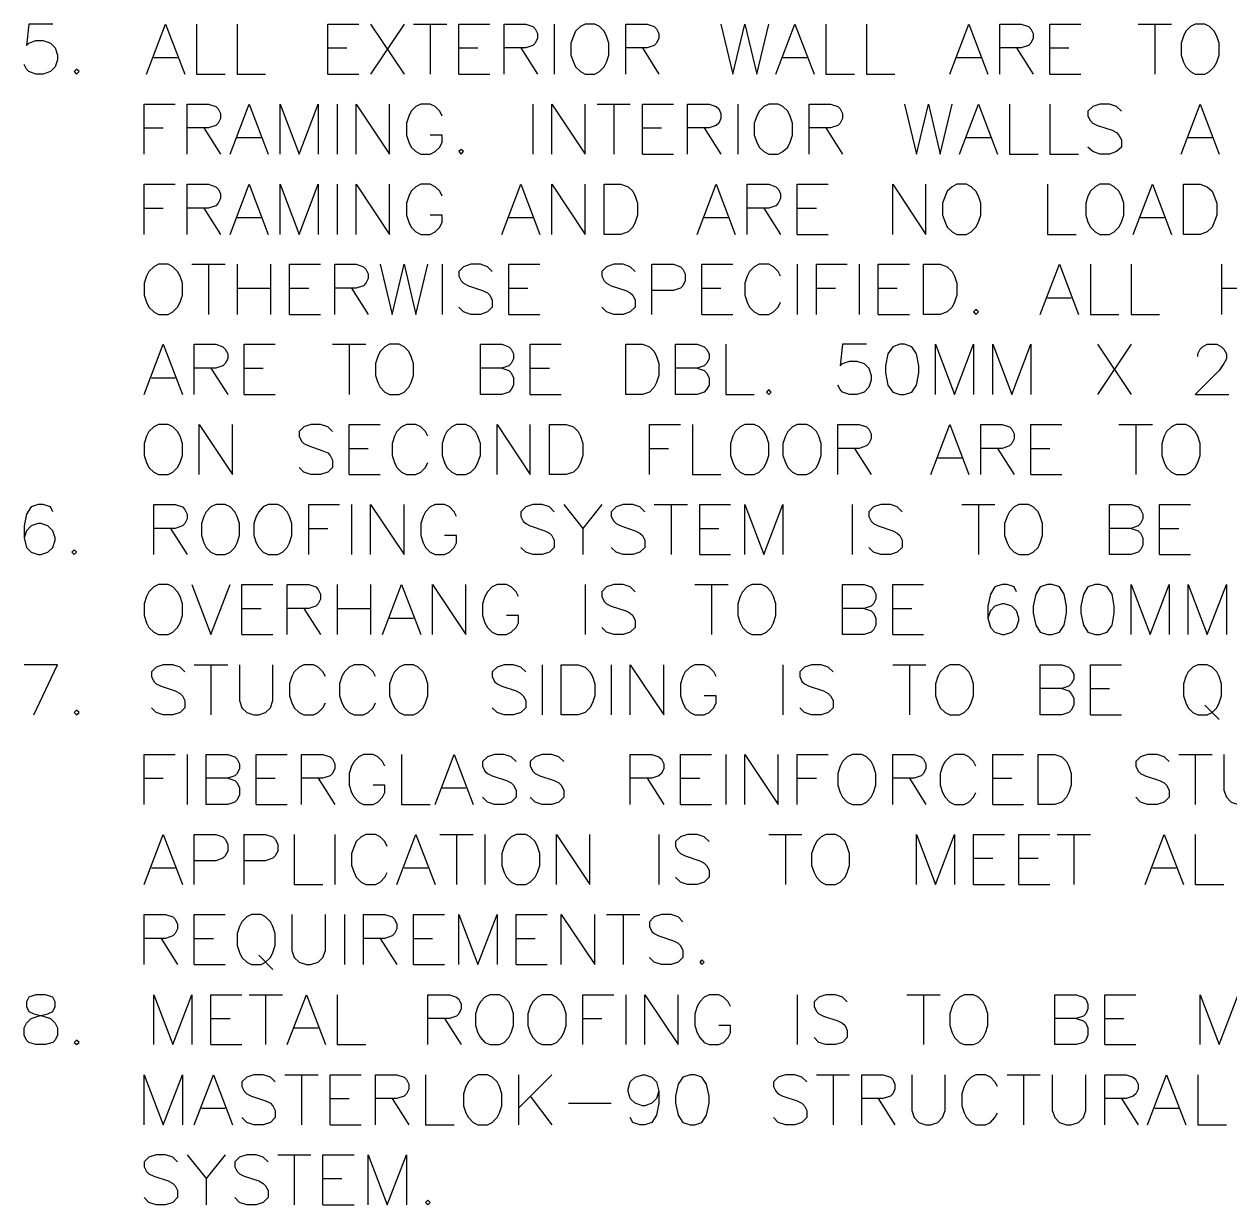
# Paper-space layout 'ISO A1' of a CAD drawing. Extents: x 0 to 817, y 0 to 553.
# Drawn here: x 524.4 to 644.8, y 258 to 375.9 of the extents above; entities that cross this region are included whole.
import ezdxf
from ezdxf.xclip import XClip

# ---------------------------------------------------------------- set-up
doc = ezdxf.new("R2010")
doc.units = 0
doc.header["$XCLIPFRAME"] = 0
doc.layers.add('Text', color=7, linetype='Continuous')

# ---------------------------------------------------------------- blocks, each defined once
blk = doc.blocks.new('Viewport6')
at = {"layer": 'Text', "color": 18, "linetype": 'Continuous', "lineweight": 25, "true_color": 0x000000}
for p, q in [((559, 375.93), (562.35, 370.93)), ((562.35, 375.93), (559, 370.93)), ((563.3, 375.93), (566.62, 375.93)), ((564.97, 375.93), (564.97, 370.93)), ((577.35, 375.93), (577.35, 370.93)), ((635.67, 375.93), (639.01, 375.93)), ((637.34, 375.93), (637.34, 370.93)), ((554.73, 373.56), (556.63, 373.56)), ((567.83, 373.56), (569.73, 373.56)), ((574.01, 373.56), (575.68, 370.93)), ((586.16, 373.56), (587.81, 370.93)), ((623.54, 373.56), (625.19, 370.93)), ((626.86, 373.56), (628.77, 373.56)), ((537.35, 372.61), (539.72, 372.61)), ((600.19, 372.61), (602.59, 372.61)), ((617.57, 372.61), (619.96, 372.61)), ((554.73, 370.93), (557.82, 370.93)), ((567.83, 370.93), (570.92, 370.93)), ((626.86, 370.93), (629.95, 370.93)), ((555.68, 367.95), (555.68, 362.93)), ((575.2, 367.95), (575.2, 362.93)), ((581.63, 367.95), (584.95, 367.95)), ((583.3, 367.95), (583.3, 362.93)), ((595.69, 367.95), (595.69, 362.93)), ((536.4, 365.56), (538.3, 365.56)), ((542.34, 365.56), (544.02, 362.93)), ((586.16, 365.56), (588.06, 365.56)), ((592.34, 365.56), (594.01, 362.93)), ((604.49, 365.56), (606.16, 362.93)), ((545.69, 364.61), (548.06, 364.61)), ((618.52, 364.61), (620.92, 364.61)), ((640.69, 364.61), (643.06, 364.61)), ((586.16, 362.93), (589.25, 362.93)), ((555.68, 359.95), (555.68, 354.93)), ((536.4, 357.56), (538.3, 357.56)), ((542.34, 357.56), (544.02, 354.93)), ((545.69, 356.6), (548.06, 356.6)), ((572.82, 356.6), (575.2, 356.6)), ((592.34, 356.6), (594.73, 356.6)), ((598.29, 357.56), (599.96, 354.93)), ((601.63, 357.56), (603.54, 357.56)), ((635.92, 356.6), (638.29, 356.6)), ((601.63, 354.93), (604.72, 354.93)), ((541.16, 351.95), (544.48, 351.95)), ((542.83, 351.95), (542.83, 346.93)), ((545.69, 351.95), (545.69, 346.93)), ((549.01, 351.95), (549.01, 346.93)), ((566.16, 351.95), (566.16, 346.93)), ((601.63, 351.95), (601.63, 346.93)), ((607.81, 351.95), (607.81, 346.93)), ((644.01, 351.95), (644.01, 346.93)), ((545.69, 349.56), (549.01, 349.56)), ((550.92, 349.56), (552.82, 349.56)), ((557.1, 349.56), (558.77, 346.93)), ((572.82, 349.56), (574.73, 349.56)), ((592.11, 349.56), (594.01, 349.56)), ((603.54, 349.56), (605.44, 349.56)), ((609.72, 349.56), (611.62, 349.56)), ((644.01, 349.56), (647.35, 349.56)), ((626.63, 348.6), (629, 348.6)), ((550.92, 346.93), (554.01, 346.93)), ((572.82, 346.93), (575.92, 346.93)), ((592.11, 346.93), (595.2, 346.93)), ((609.72, 346.93), (612.83, 346.93)), ((555.19, 343.95), (558.54, 343.95)), ((556.86, 343.95), (556.86, 338.93)), ((631.63, 343.95), (634.97, 338.93)), ((634.97, 343.95), (631.63, 338.93)), ((543.06, 341.55), (544.74, 338.93)), ((546.39, 341.55), (548.29, 341.55)), ((574.96, 341.55), (576.87, 341.55)), ((537.12, 340.6), (539.49, 340.6)), ((546.39, 338.93), (549.48, 338.93)), ((574.96, 338.93), (578.05, 338.93)), ((633.76, 335.94), (637.11, 335.94)), ((635.44, 335.94), (635.44, 330.95)), ((556.86, 333.55), (558.77, 333.55)), ((586.86, 333.55), (588.76, 333.55)), ((607.35, 333.55), (609.02, 330.95)), ((615.67, 332.6), (618.06, 332.6)), ((621.64, 333.55), (623.29, 330.95)), ((624.96, 333.55), (626.86, 333.55)), ((556.86, 330.95), (559.96, 330.95)), ((624.96, 330.95), (628.05, 330.95)), ((557.1, 327.94), (557.1, 322.95)), ((582.1, 327.94), (580.21, 325.55)), ((587.35, 327.94), (590.67, 327.94)), ((589.02, 327.94), (589.02, 322.95)), ((607.12, 327.94), (607.12, 322.95)), ((618.06, 327.94), (621.38, 327.94)), ((619.73, 327.94), (619.73, 322.95)), ((539.02, 325.55), (540.67, 322.95)), ((552.82, 325.55), (554.73, 325.55)), ((591.88, 325.55), (593.78, 325.55)), ((637.83, 325.55), (639.73, 325.55)), ((591.88, 322.95), (594.97, 322.95)), ((637.83, 322.95), (640.92, 322.95)), ((555.68, 319.94), (555.68, 314.95)), ((559, 319.94), (559, 314.95)), ((580.44, 319.94), (580.44, 314.95)), ((591.39, 319.94), (594.73, 319.94)), ((593.06, 319.94), (593.06, 314.95)), ((546.15, 317.55), (548.06, 317.55)), ((552.33, 317.55), (554.01, 314.95)), ((555.68, 317.55), (559, 317.55)), ((611.16, 317.55), (613.06, 317.55)), ((560.91, 316.6), (563.3, 316.6)), ((546.15, 314.95), (549.24, 314.95)), ((611.16, 314.95), (614.25, 314.95)), ((541.39, 311.94), (544.74, 311.94)), ((543.06, 311.94), (543.06, 306.95)), ((576.15, 311.94), (576.15, 306.95)), ((583.05, 311.94), (583.05, 306.95)), ((600.19, 311.94), (600.19, 306.95)), ((611.16, 311.94), (614.48, 311.94)), ((612.83, 311.94), (612.83, 306.95)), ((630.91, 309.55), (632.81, 309.55)), ((642.34, 307.9), (643.78, 306.46)), ((630.91, 306.95), (634.02, 306.95)), ((540.67, 302.99), (540.67, 297.99)), ((594.48, 302.99), (594.48, 297.99)), ((639.73, 302.99), (643.06, 302.99)), ((641.38, 302.99), (641.38, 297.99)), ((536.4, 300.62), (538.3, 300.62)), ((547.57, 300.62), (549.48, 300.62)), ((553.77, 300.62), (555.45, 297.99)), ((586.63, 300.62), (588.3, 297.99)), ((589.97, 300.62), (591.88, 300.62)), ((601.63, 300.62), (603.54, 300.62)), ((612.83, 300.62), (614.48, 297.99)), ((621.15, 300.62), (623.05, 300.62)), ((566.16, 299.66), (568.53, 299.66)), ((547.57, 297.99), (550.68, 297.99)), ((589.97, 297.99), (593.06, 297.99)), ((621.15, 297.99), (624.24, 297.99)), ((555.45, 294.99), (555.45, 289.99)), ((565.92, 294.99), (569.25, 294.99)), ((567.58, 294.99), (567.58, 289.99)), ((570.43, 294.99), (570.43, 289.99)), ((587.81, 294.99), (587.81, 289.99)), ((598.78, 294.99), (602.1, 294.99)), ((600.45, 294.99), (600.45, 289.99)), ((627.58, 294.99), (630.91, 294.99)), ((629.26, 294.99), (629.26, 289.99)), ((537.12, 291.66), (539.49, 291.66)), ((562.35, 291.66), (564.72, 291.66)), ((619.24, 292.62), (621.15, 292.62)), ((623.77, 292.62), (625.68, 292.62)), ((637.11, 291.66), (639.48, 291.66)), ((619.24, 289.99), (622.33, 289.99)), ((623.77, 289.99), (626.86, 289.99)), ((556.4, 286.99), (556.4, 281.99)), ((582.58, 286.99), (585.91, 286.99)), ((584.25, 286.99), (584.25, 281.99)), ((538.07, 284.61), (539.72, 281.99)), ((541.39, 284.61), (543.3, 284.61)), ((559.96, 284.61), (561.63, 281.99)), ((563.3, 284.61), (565.2, 284.61)), ((573.54, 284.61), (575.45, 284.61)), ((541.39, 281.99), (544.48, 281.99)), ((547.83, 282.94), (549.24, 281.5)), ((563.3, 281.99), (566.39, 281.99)), ((573.54, 281.99), (576.63, 281.99)), ((546.87, 278.98), (550.2, 278.98)), ((548.52, 278.98), (548.52, 273.99)), ((584.49, 278.98), (584.49, 273.99)), ((601.63, 278.98), (601.63, 273.99)), ((612.58, 278.98), (615.92, 278.98)), ((614.25, 278.98), (614.25, 273.99)), ((543.06, 276.61), (544.97, 276.61)), ((566.39, 276.61), (568.06, 273.99)), ((580.21, 276.61), (582.1, 276.61)), ((632.35, 276.61), (634.25, 276.61)), ((551.38, 275.66), (553.77, 275.66)), ((543.06, 273.99), (546.15, 273.99)), ((632.35, 273.99), (635.44, 273.99)), ((550.43, 270.98), (553.77, 270.98)), ((552.1, 270.98), (552.1, 265.99)), ((573.78, 270.98), (573.78, 265.99)), ((577.1, 270.98), (573.78, 267.66)), ((603.54, 270.98), (606.86, 270.98)), ((605.21, 270.98), (605.21, 265.99)), ((622.59, 270.98), (625.91, 270.98)), ((624.24, 270.98), (624.24, 265.99)), ((554.96, 268.61), (556.86, 268.61)), ((561.16, 268.61), (562.81, 265.99)), ((574.96, 268.84), (577.1, 265.99)), ((609.72, 268.61), (611.39, 265.99)), ((634.02, 268.61), (635.67, 265.99)), ((542.11, 267.66), (544.48, 267.66)), ((578.77, 268.13), (583.05, 268.13)), ((637.34, 267.66), (639.73, 267.66)), ((554.96, 265.99), (558.05, 265.99)), ((544.48, 262.98), (542.58, 260.61)), ((549.73, 262.98), (553.05, 262.98)), ((551.38, 262.98), (551.38, 257.99)), ((554.24, 260.61), (556.14, 260.61)), ((554.24, 257.99), (557.35, 257.99))]:
    blk.add_line(p, q, dxfattribs=at)
for points in [[(527.25, 375.93), (524.86, 375.93), (524.63, 373.79), (524.86, 374.02), (525.58, 374.28), (526.3, 374.28), (527.02, 374.02), (527.48, 373.56), (527.72, 372.84), (527.72, 372.37), (527.48, 371.65), (527.02, 371.19), (526.3, 370.93), (525.58, 370.93), (524.86, 371.19), (524.63, 371.42), (524.39, 371.89)], [(536.63, 370.93), (538.53, 375.93), (540.44, 370.93)], [(541.62, 375.93), (541.62, 370.93), (544.48, 370.93)], [(545.69, 375.93), (545.69, 370.93), (548.52, 370.93)], [(554.73, 370.93), (554.73, 375.93), (557.82, 375.93)], [(567.83, 370.93), (567.83, 375.93), (570.92, 375.93)], [(572.34, 370.93), (572.34, 375.93), (574.5, 375.93), (575.2, 375.7), (575.45, 375.46), (575.68, 374.98), (575.68, 374.51), (575.45, 374.02), (575.2, 373.79), (574.5, 373.56), (572.34, 373.56)], [(580.44, 375.93), (579.96, 375.7), (579.49, 375.23), (579.26, 374.74), (579.01, 374.02), (579.01, 372.84), (579.26, 372.14), (579.49, 371.65), (579.96, 371.19), (580.44, 370.93), (581.4, 370.93), (581.86, 371.19), (582.35, 371.65), (582.58, 372.14), (582.82, 372.84), (582.82, 374.02), (582.58, 374.74), (582.35, 375.23), (581.86, 375.7), (581.4, 375.93), (580.44, 375.93)], [(584.49, 370.93), (584.49, 375.93), (586.63, 375.93), (587.35, 375.7), (587.58, 375.46), (587.81, 374.98), (587.81, 374.51), (587.58, 374.02), (587.35, 373.79), (586.63, 373.56), (584.49, 373.56)], [(594.01, 375.93), (595.2, 370.93), (596.38, 375.93), (597.59, 370.93), (598.78, 375.93)], [(599.5, 370.93), (601.4, 375.93), (603.31, 370.93)], [(604.49, 375.93), (604.49, 370.93), (607.35, 370.93)], [(608.53, 375.93), (608.53, 370.93), (611.39, 370.93)], [(616.87, 370.93), (618.78, 375.93), (620.68, 370.93)], [(621.87, 370.93), (621.87, 375.93), (624.01, 375.93), (624.73, 375.7), (624.96, 375.46), (625.19, 374.98), (625.19, 374.51), (624.96, 374.02), (624.73, 373.79), (624.01, 373.56), (621.87, 373.56)], [(626.86, 370.93), (626.86, 375.93), (629.95, 375.93)], [(641.38, 375.93), (640.92, 375.7), (640.43, 375.23), (640.2, 374.74), (639.97, 374.02), (639.97, 372.84), (640.2, 372.14), (640.43, 371.65), (640.92, 371.19), (641.38, 370.93), (642.34, 370.93), (642.82, 371.19), (643.29, 371.65), (643.54, 372.14), (643.78, 372.84), (643.78, 374.02), (643.54, 374.74), (643.29, 375.23), (642.82, 375.7), (642.34, 375.93), (641.38, 375.93)], [(529.62, 371.42), (529.39, 371.19), (529.62, 370.93), (529.88, 371.19), (529.62, 371.42)], [(536.4, 362.93), (536.4, 367.95), (539.49, 367.95)], [(540.67, 362.93), (540.67, 367.95), (542.83, 367.95), (543.53, 367.7), (543.78, 367.46), (544.02, 367), (544.02, 366.51), (543.78, 366.04), (543.53, 365.79), (542.83, 365.56), (540.67, 365.56)], [(544.97, 362.93), (546.87, 367.95), (548.78, 362.93)], [(549.96, 362.93), (549.96, 367.95), (551.87, 362.93), (553.77, 367.95), (553.77, 362.93)], [(557.58, 362.93), (557.58, 367.95), (560.91, 362.93), (560.91, 367.95)], [(566.16, 366.74), (565.92, 367.23), (565.44, 367.7), (564.97, 367.95), (564.02, 367.95), (563.53, 367.7), (563.07, 367.23), (562.81, 366.74), (562.58, 366.04), (562.58, 364.84), (562.81, 364.14), (563.07, 363.65), (563.53, 363.19), (564.02, 362.93), (564.97, 362.93), (565.44, 363.19), (565.92, 363.65), (566.16, 364.14), (566.16, 364.84), (564.97, 364.84)], [(577.1, 362.93), (577.1, 367.95), (580.44, 362.93), (580.44, 367.95)], [(586.16, 362.93), (586.16, 367.95), (589.25, 367.95)], [(590.67, 362.93), (590.67, 367.95), (592.83, 367.95), (593.53, 367.7), (593.78, 367.46), (594.01, 367), (594.01, 366.51), (593.78, 366.04), (593.53, 365.79), (592.83, 365.56), (590.67, 365.56)], [(598.78, 367.95), (598.29, 367.7), (597.82, 367.23), (597.59, 366.74), (597.34, 366.04), (597.34, 364.84), (597.59, 364.14), (597.82, 363.65), (598.29, 363.19), (598.78, 362.93), (599.73, 362.93), (600.19, 363.19), (600.68, 363.65), (600.91, 364.14), (601.15, 364.84), (601.15, 366.04), (600.91, 366.74), (600.68, 367.23), (600.19, 367.7), (599.73, 367.95), (598.78, 367.95)], [(602.82, 362.93), (602.82, 367.95), (604.96, 367.95), (605.68, 367.7), (605.91, 367.46), (606.16, 367), (606.16, 366.51), (605.91, 366.04), (605.68, 365.79), (604.96, 365.56), (602.82, 365.56)], [(612.34, 367.95), (613.53, 362.93), (614.74, 367.95), (615.92, 362.93), (617.11, 367.95)], [(617.83, 362.93), (619.73, 367.95), (621.64, 362.93)], [(622.82, 367.95), (622.82, 362.93), (625.68, 362.93)], [(626.86, 367.95), (626.86, 362.93), (629.72, 362.93)], [(634.02, 367.23), (633.53, 367.7), (632.81, 367.95), (631.86, 367.95), (631.16, 367.7), (630.67, 367.23), (630.67, 366.74), (630.91, 366.28), (631.16, 366.04), (631.63, 365.79), (633.07, 365.33), (633.53, 365.09), (633.76, 364.84), (634.02, 364.37), (634.02, 363.65), (633.53, 363.19), (632.81, 362.93), (631.86, 362.93), (631.16, 363.19), (630.67, 363.65)], [(639.97, 362.93), (641.87, 367.95), (643.78, 362.93)], [(568.06, 363.42), (567.83, 363.19), (568.06, 362.93), (568.29, 363.19), (568.06, 363.42)], [(536.4, 354.93), (536.4, 359.95), (539.49, 359.95)], [(540.67, 354.93), (540.67, 359.95), (542.83, 359.95), (543.53, 359.69), (543.78, 359.46), (544.02, 359), (544.02, 358.51), (543.78, 358.04), (543.53, 357.79), (542.83, 357.56), (540.67, 357.56)], [(544.97, 354.93), (546.87, 359.95), (548.78, 354.93)], [(549.96, 354.93), (549.96, 359.95), (551.87, 354.93), (553.77, 359.95), (553.77, 354.93)], [(557.58, 354.93), (557.58, 359.95), (560.91, 354.93), (560.91, 359.95)], [(566.16, 358.74), (565.92, 359.23), (565.44, 359.69), (564.97, 359.95), (564.02, 359.95), (563.53, 359.69), (563.07, 359.23), (562.81, 358.74), (562.58, 358.04), (562.58, 356.84), (562.81, 356.14), (563.07, 355.65), (563.53, 355.19), (564.02, 354.93), (564.97, 354.93), (565.44, 355.19), (565.92, 355.65), (566.16, 356.14), (566.16, 356.84), (564.97, 356.84)], [(572.1, 354.93), (574.01, 359.95), (575.92, 354.93)], [(577.1, 354.93), (577.1, 359.95), (580.44, 354.93), (580.44, 359.95)], [(582.35, 354.93), (582.35, 359.95), (584, 359.95), (584.72, 359.69), (585.21, 359.23), (585.44, 358.74), (585.67, 358.04), (585.67, 356.84), (585.44, 356.14), (585.21, 355.65), (584.72, 355.19), (584, 354.93), (582.35, 354.93)], [(591.62, 354.93), (593.53, 359.95), (595.43, 354.93)], [(596.64, 354.93), (596.64, 359.95), (598.78, 359.95), (599.5, 359.69), (599.73, 359.46), (599.96, 359), (599.96, 358.51), (599.73, 358.04), (599.5, 357.79), (598.78, 357.56), (596.64, 357.56)], [(601.63, 354.93), (601.63, 359.95), (604.72, 359.95)], [(611.16, 354.93), (611.16, 359.95), (614.48, 354.93), (614.48, 359.95)], [(617.57, 359.95), (617.11, 359.69), (616.62, 359.23), (616.39, 358.74), (616.15, 358.04), (616.15, 356.84), (616.39, 356.14), (616.62, 355.65), (617.11, 355.19), (617.57, 354.93), (618.52, 354.93), (619.01, 355.19), (619.48, 355.65), (619.73, 356.14), (619.96, 356.84), (619.96, 358.04), (619.73, 358.74), (619.48, 359.23), (619.01, 359.69), (618.52, 359.95), (617.57, 359.95)], [(626.63, 359.95), (626.63, 354.93), (629.49, 354.93)], [(631.86, 359.95), (631.39, 359.69), (630.91, 359.23), (630.67, 358.74), (630.44, 358.04), (630.44, 356.84), (630.67, 356.14), (630.91, 355.65), (631.39, 355.19), (631.86, 354.93), (632.81, 354.93), (633.3, 355.19), (633.76, 355.65), (634.02, 356.14), (634.25, 356.84), (634.25, 358.04), (634.02, 358.74), (633.76, 359.23), (633.3, 359.69), (632.81, 359.95), (631.86, 359.95)], [(635.2, 354.93), (637.11, 359.95), (639.01, 354.93)], [(640.2, 354.93), (640.2, 359.95), (641.87, 359.95), (642.59, 359.69), (643.06, 359.23), (643.29, 358.74), (643.54, 358.04), (643.54, 356.84), (643.29, 356.14), (643.06, 355.65), (642.59, 355.19), (641.87, 354.93), (640.2, 354.93)], [(537.81, 351.95), (537.35, 351.69), (536.86, 351.23), (536.63, 350.74), (536.4, 350.04), (536.4, 348.84), (536.63, 348.14), (536.86, 347.65), (537.35, 347.18), (537.81, 346.93), (538.77, 346.93), (539.25, 347.18), (539.72, 347.65), (539.97, 348.14), (540.21, 348.84), (540.21, 350.04), (539.97, 350.74), (539.72, 351.23), (539.25, 351.69), (538.77, 351.95), (537.81, 351.95)], [(550.92, 346.93), (550.92, 351.95), (554.01, 351.95)], [(555.45, 346.93), (555.45, 351.95), (557.58, 351.95), (558.3, 351.69), (558.54, 351.46), (558.77, 350.99), (558.77, 350.51), (558.54, 350.04), (558.3, 349.79), (557.58, 349.56), (555.45, 349.56)], [(559.96, 351.95), (561.16, 346.93), (562.35, 351.95), (563.53, 346.93), (564.72, 351.95)], [(571.15, 351.23), (570.69, 351.69), (569.97, 351.95), (569.01, 351.95), (568.29, 351.69), (567.83, 351.23), (567.83, 350.74), (568.06, 350.28), (568.29, 350.04), (568.78, 349.79), (570.2, 349.32), (570.69, 349.09), (570.92, 348.84), (571.15, 348.37), (571.15, 347.65), (570.69, 347.18), (569.97, 346.93), (569.01, 346.93), (568.29, 347.18), (567.83, 347.65)], [(572.82, 346.93), (572.82, 351.95), (575.92, 351.95)], [(585.44, 351.23), (584.95, 351.69), (584.25, 351.95), (583.3, 351.95), (582.58, 351.69), (582.1, 351.23), (582.1, 350.74), (582.35, 350.28), (582.58, 350.04), (583.05, 349.79), (584.49, 349.32), (584.95, 349.09), (585.21, 348.84), (585.44, 348.37), (585.44, 347.65), (584.95, 347.18), (584.25, 346.93), (583.3, 346.93), (582.58, 347.18), (582.1, 347.65)], [(587.11, 346.93), (587.11, 351.95), (589.25, 351.95), (589.97, 351.69), (590.2, 351.46), (590.44, 350.99), (590.44, 350.28), (590.2, 349.79), (589.97, 349.56), (589.25, 349.32), (587.11, 349.32)], [(592.11, 346.93), (592.11, 351.95), (595.2, 351.95)], [(599.96, 350.74), (599.73, 351.23), (599.24, 351.69), (598.78, 351.95), (597.82, 351.95), (597.34, 351.69), (596.87, 351.23), (596.64, 350.74), (596.38, 350.04), (596.38, 348.84), (596.64, 348.14), (596.87, 347.65), (597.34, 347.18), (597.82, 346.93), (598.78, 346.93), (599.24, 347.18), (599.73, 347.65), (599.96, 348.14)], [(603.54, 346.93), (603.54, 351.95), (606.63, 351.95)], [(609.72, 346.93), (609.72, 351.95), (612.83, 351.95)], [(614.25, 346.93), (614.25, 351.95), (615.92, 351.95), (616.62, 351.69), (617.11, 351.23), (617.34, 350.74), (617.57, 350.04), (617.57, 348.84), (617.34, 348.14), (617.11, 347.65), (616.62, 347.18), (615.92, 346.93), (614.25, 346.93)], [(625.91, 346.93), (627.82, 351.95), (629.72, 346.93)], [(630.91, 351.95), (630.91, 346.93), (633.76, 346.93)], [(634.97, 351.95), (634.97, 346.93), (637.83, 346.93)], [(619.48, 347.42), (619.24, 347.18), (619.48, 346.93), (619.73, 347.18), (619.48, 347.42)], [(536.4, 338.93), (538.3, 343.95), (540.21, 338.93)], [(541.39, 338.93), (541.39, 343.95), (543.53, 343.95), (544.25, 343.69), (544.48, 343.46), (544.74, 342.99), (544.74, 342.51), (544.48, 342.04), (544.25, 341.79), (543.53, 341.55), (541.39, 341.55)], [(546.39, 338.93), (546.39, 343.95), (549.48, 343.95)], [(560.91, 343.95), (560.44, 343.69), (559.96, 343.23), (559.72, 342.74), (559.49, 342.04), (559.49, 340.83), (559.72, 340.14), (559.96, 339.65), (560.44, 339.18), (560.91, 338.93), (561.86, 338.93), (562.35, 339.18), (562.81, 339.65), (563.07, 340.14), (563.3, 340.83), (563.3, 342.04), (563.07, 342.74), (562.81, 343.23), (562.35, 343.69), (561.86, 343.95), (560.91, 343.95)], [(572.1, 341.55), (572.82, 341.32), (573.06, 341.09), (573.29, 340.6), (573.29, 339.88), (573.06, 339.42), (572.82, 339.18), (572.1, 338.93), (569.97, 338.93), (569.97, 343.95), (572.1, 343.95), (572.82, 343.69), (573.06, 343.46), (573.29, 342.99), (573.29, 342.51), (573.06, 342.04), (572.82, 341.79), (572.1, 341.55), (569.97, 341.55)], [(574.96, 338.93), (574.96, 343.95), (578.05, 343.95)], [(584.49, 338.93), (584.49, 343.95), (586.16, 343.95), (586.86, 343.69), (587.35, 343.23), (587.58, 342.74), (587.81, 342.04), (587.81, 340.83), (587.58, 340.14), (587.35, 339.65), (586.86, 339.18), (586.16, 338.93), (584.49, 338.93)], [(591.62, 341.55), (592.34, 341.32), (592.57, 341.09), (592.83, 340.6), (592.83, 339.88), (592.57, 339.42), (592.34, 339.18), (591.62, 338.93), (589.48, 338.93), (589.48, 343.95), (591.62, 343.95), (592.34, 343.69), (592.57, 343.46), (592.83, 342.99), (592.83, 342.51), (592.57, 342.04), (592.34, 341.79), (591.62, 341.55), (589.48, 341.55)], [(594.48, 343.95), (594.48, 338.93), (597.34, 338.93)], [(608.53, 343.95), (606.16, 343.95), (605.91, 341.79), (606.16, 342.04), (606.86, 342.27), (607.58, 342.27), (608.3, 342.04), (608.77, 341.55), (609.02, 340.83), (609.02, 340.37), (608.77, 339.65), (608.3, 339.18), (607.58, 338.93), (606.86, 338.93), (606.16, 339.18), (605.91, 339.42), (605.68, 339.88)], [(611.88, 343.95), (611.16, 343.69), (610.67, 342.99), (610.44, 341.79), (610.44, 341.09), (610.67, 339.88), (611.16, 339.18), (611.88, 338.93), (612.34, 338.93), (613.06, 339.18), (613.53, 339.88), (613.78, 341.09), (613.78, 341.79), (613.53, 342.99), (613.06, 343.69), (612.34, 343.95), (611.88, 343.95)], [(615.43, 338.93), (615.43, 343.95), (617.34, 338.93), (619.24, 343.95), (619.24, 338.93)], [(621.15, 338.93), (621.15, 343.95), (623.05, 338.93), (624.96, 343.95), (624.96, 338.93)], [(641.64, 342.74), (641.64, 342.99), (641.87, 343.46), (642.1, 343.69), (642.59, 343.95), (643.54, 343.95), (644.01, 343.69), (644.24, 343.46), (644.5, 342.99), (644.5, 342.51), (644.24, 342.04), (643.78, 341.32), (641.38, 338.93), (644.73, 338.93)], [(598.78, 339.42), (598.54, 339.18), (598.78, 338.93), (599.01, 339.18), (598.78, 339.42)], [(537.81, 335.94), (537.35, 335.71), (536.86, 335.23), (536.63, 334.76), (536.4, 334.04), (536.4, 332.85), (536.63, 332.13), (536.86, 331.65), (537.35, 331.18), (537.81, 330.95), (538.77, 330.95), (539.25, 331.18), (539.72, 331.65), (539.97, 332.13), (540.21, 332.85), (540.21, 334.04), (539.97, 334.76), (539.72, 335.23), (539.25, 335.71), (538.77, 335.94), (537.81, 335.94)], [(541.88, 330.95), (541.88, 335.94), (545.2, 330.95), (545.2, 335.94)], [(555.19, 335.23), (554.73, 335.71), (554.01, 335.94), (553.05, 335.94), (552.33, 335.71), (551.87, 335.23), (551.87, 334.76), (552.1, 334.27), (552.33, 334.04), (552.82, 333.81), (554.24, 333.32), (554.73, 333.09), (554.96, 332.85), (555.19, 332.37), (555.19, 331.65), (554.73, 331.18), (554.01, 330.95), (553.05, 330.95), (552.33, 331.18), (551.87, 331.65)], [(556.86, 330.95), (556.86, 335.94), (559.96, 335.94)], [(564.72, 334.76), (564.48, 335.23), (564.02, 335.71), (563.53, 335.94), (562.58, 335.94), (562.11, 335.71), (561.63, 335.23), (561.39, 334.76), (561.16, 334.04), (561.16, 332.85), (561.39, 332.13), (561.63, 331.65), (562.11, 331.18), (562.58, 330.95), (563.53, 330.95), (564.02, 331.18), (564.48, 331.65), (564.72, 332.13)], [(567.58, 335.94), (567.11, 335.71), (566.62, 335.23), (566.39, 334.76), (566.16, 334.04), (566.16, 332.85), (566.39, 332.13), (566.62, 331.65), (567.11, 331.18), (567.58, 330.95), (568.53, 330.95), (569.01, 331.18), (569.48, 331.65), (569.73, 332.13), (569.97, 332.85), (569.97, 334.04), (569.73, 334.76), (569.48, 335.23), (569.01, 335.71), (568.53, 335.94), (567.58, 335.94)], [(571.64, 330.95), (571.64, 335.94), (574.96, 330.95), (574.96, 335.94)], [(576.87, 330.95), (576.87, 335.94), (578.54, 335.94), (579.26, 335.71), (579.73, 335.23), (579.96, 334.76), (580.21, 334.04), (580.21, 332.85), (579.96, 332.13), (579.73, 331.65), (579.26, 331.18), (578.54, 330.95), (576.87, 330.95)], [(586.86, 330.95), (586.86, 335.94), (589.97, 335.94)], [(591.16, 335.94), (591.16, 330.95), (594.01, 330.95)], [(596.38, 335.94), (595.92, 335.71), (595.43, 335.23), (595.2, 334.76), (594.97, 334.04), (594.97, 332.85), (595.2, 332.13), (595.43, 331.65), (595.92, 331.18), (596.38, 330.95), (597.34, 330.95), (597.82, 331.18), (598.29, 331.65), (598.54, 332.13), (598.78, 332.85), (598.78, 334.04), (598.54, 334.76), (598.29, 335.23), (597.82, 335.71), (597.34, 335.94), (596.38, 335.94)], [(601.63, 335.94), (601.15, 335.71), (600.68, 335.23), (600.45, 334.76), (600.19, 334.04), (600.19, 332.85), (600.45, 332.13), (600.68, 331.65), (601.15, 331.18), (601.63, 330.95), (602.59, 330.95), (603.05, 331.18), (603.54, 331.65), (603.77, 332.13), (604, 332.85), (604, 334.04), (603.77, 334.76), (603.54, 335.23), (603.05, 335.71), (602.59, 335.94), (601.63, 335.94)], [(605.68, 330.95), (605.68, 335.94), (607.81, 335.94), (608.53, 335.71), (608.77, 335.46), (609.02, 334.99), (609.02, 334.51), (608.77, 334.04), (608.53, 333.81), (607.81, 333.55), (605.68, 333.55)], [(614.97, 330.95), (616.87, 335.94), (618.78, 330.95)], [(619.96, 330.95), (619.96, 335.94), (622.1, 335.94), (622.82, 335.71), (623.05, 335.46), (623.29, 334.99), (623.29, 334.51), (623.05, 334.04), (622.82, 333.81), (622.1, 333.55), (619.96, 333.55)], [(624.96, 330.95), (624.96, 335.94), (628.05, 335.94)], [(639.48, 335.94), (639.01, 335.71), (638.53, 335.23), (638.29, 334.76), (638.06, 334.04), (638.06, 332.85), (638.29, 332.13), (638.53, 331.65), (639.01, 331.18), (639.48, 330.95), (640.43, 330.95), (640.92, 331.18), (641.38, 331.65), (641.64, 332.13), (641.87, 332.85), (641.87, 334.04), (641.64, 334.76), (641.38, 335.23), (640.92, 335.71), (640.43, 335.94), (639.48, 335.94)], [(527.25, 327.22), (527.02, 327.71), (526.3, 327.94), (525.81, 327.94), (525.11, 327.71), (524.63, 326.99), (524.39, 325.81), (524.39, 324.6), (524.63, 323.65), (525.11, 323.18), (525.81, 322.95), (526.07, 322.95), (526.76, 323.18), (527.25, 323.65), (527.48, 324.37), (527.48, 324.6), (527.25, 325.32), (526.76, 325.81), (526.07, 326.04), (525.81, 326.04), (525.11, 325.81), (524.63, 325.32), (524.39, 324.6)], [(537.35, 322.95), (537.35, 327.94), (539.49, 327.94), (540.21, 327.71), (540.44, 327.46), (540.67, 326.99), (540.67, 326.5), (540.44, 326.04), (540.21, 325.81), (539.49, 325.55), (537.35, 325.55)], [(543.53, 327.94), (543.06, 327.71), (542.58, 327.22), (542.34, 326.76), (542.11, 326.04), (542.11, 324.85), (542.34, 324.13), (542.58, 323.65), (543.06, 323.18), (543.53, 322.95), (544.48, 322.95), (544.97, 323.18), (545.43, 323.65), (545.69, 324.13), (545.92, 324.85), (545.92, 326.04), (545.69, 326.76), (545.43, 327.22), (544.97, 327.71), (544.48, 327.94), (543.53, 327.94)], [(548.78, 327.94), (548.29, 327.71), (547.83, 327.22), (547.57, 326.76), (547.34, 326.04), (547.34, 324.85), (547.57, 324.13), (547.83, 323.65), (548.29, 323.18), (548.78, 322.95), (549.73, 322.95), (550.2, 323.18), (550.68, 323.65), (550.92, 324.13), (551.15, 324.85), (551.15, 326.04), (550.92, 326.76), (550.68, 327.22), (550.2, 327.71), (549.73, 327.94), (548.78, 327.94)], [(552.82, 322.95), (552.82, 327.94), (555.91, 327.94)], [(559, 322.95), (559, 327.94), (562.35, 322.95), (562.35, 327.94)], [(567.58, 326.76), (567.34, 327.22), (566.88, 327.71), (566.39, 327.94), (565.44, 327.94), (564.97, 327.71), (564.48, 327.22), (564.25, 326.76), (564.02, 326.04), (564.02, 324.85), (564.25, 324.13), (564.48, 323.65), (564.97, 323.18), (565.44, 322.95), (566.39, 322.95), (566.88, 323.18), (567.34, 323.65), (567.58, 324.13), (567.58, 324.85), (566.39, 324.85)], [(577.35, 327.22), (576.87, 327.71), (576.15, 327.94), (575.2, 327.94), (574.5, 327.71), (574.01, 327.22), (574.01, 326.76), (574.24, 326.27), (574.5, 326.04), (574.96, 325.81), (576.4, 325.32), (576.87, 325.09), (577.1, 324.85), (577.35, 324.37), (577.35, 323.65), (576.87, 323.18), (576.15, 322.95), (575.2, 322.95), (574.5, 323.18), (574.01, 323.65)], [(578.31, 327.94), (580.21, 325.55), (580.21, 322.95)], [(586.39, 327.22), (585.91, 327.71), (585.21, 327.94), (584.25, 327.94), (583.54, 327.71), (583.05, 327.22), (583.05, 326.76), (583.3, 326.27), (583.54, 326.04), (584, 325.81), (585.44, 325.32), (585.91, 325.09), (586.16, 324.85), (586.39, 324.37), (586.39, 323.65), (585.91, 323.18), (585.21, 322.95), (584.25, 322.95), (583.54, 323.18), (583.05, 323.65)], [(591.88, 322.95), (591.88, 327.94), (594.97, 327.94)], [(596.38, 322.95), (596.38, 327.94), (598.29, 322.95), (600.19, 327.94), (600.19, 322.95)], [(612.11, 327.22), (611.62, 327.71), (610.93, 327.94), (609.97, 327.94), (609.25, 327.71), (608.77, 327.22), (608.77, 326.76), (609.02, 326.27), (609.25, 326.04), (609.72, 325.81), (611.16, 325.32), (611.62, 325.09), (611.88, 324.85), (612.11, 324.37), (612.11, 323.65), (611.62, 323.18), (610.93, 322.95), (609.97, 322.95), (609.25, 323.18), (608.77, 323.65)], [(623.77, 327.94), (623.29, 327.71), (622.82, 327.22), (622.59, 326.76), (622.33, 326.04), (622.33, 324.85), (622.59, 324.13), (622.82, 323.65), (623.29, 323.18), (623.77, 322.95), (624.73, 322.95), (625.19, 323.18), (625.68, 323.65), (625.91, 324.13), (626.14, 324.85), (626.14, 326.04), (625.91, 326.76), (625.68, 327.22), (625.19, 327.71), (624.73, 327.94), (623.77, 327.94)], [(634.97, 325.55), (635.67, 325.32), (635.92, 325.09), (636.16, 324.6), (636.16, 323.9), (635.92, 323.41), (635.67, 323.18), (634.97, 322.95), (632.81, 322.95), (632.81, 327.94), (634.97, 327.94), (635.67, 327.71), (635.92, 327.46), (636.16, 326.99), (636.16, 326.5), (635.92, 326.04), (635.67, 325.81), (634.97, 325.55), (632.81, 325.55)], [(637.83, 322.95), (637.83, 327.94), (640.92, 327.94)], [(529.39, 323.41), (529.16, 323.18), (529.39, 322.95), (529.62, 323.18), (529.39, 323.41)], [(537.81, 319.94), (537.35, 319.71), (536.86, 319.22), (536.63, 318.76), (536.4, 318.04), (536.4, 316.85), (536.63, 316.13), (536.86, 315.65), (537.35, 315.18), (537.81, 314.95), (538.77, 314.95), (539.25, 315.18), (539.72, 315.65), (539.97, 316.13), (540.21, 316.85), (540.21, 318.04), (539.97, 318.76), (539.72, 319.22), (539.25, 319.71), (538.77, 319.94), (537.81, 319.94)], [(541.16, 319.94), (543.06, 314.95), (544.97, 319.94)], [(546.15, 314.95), (546.15, 319.94), (549.24, 319.94)], [(550.68, 314.95), (550.68, 319.94), (552.82, 319.94), (553.54, 319.71), (553.77, 319.46), (554.01, 318.99), (554.01, 318.5), (553.77, 318.04), (553.54, 317.8), (552.82, 317.55), (550.68, 317.55)], [(560.21, 314.95), (562.11, 319.94), (564.02, 314.95)], [(565.2, 314.95), (565.2, 319.94), (568.53, 314.95), (568.53, 319.94)], [(573.78, 318.76), (573.54, 319.22), (573.06, 319.71), (572.59, 319.94), (571.64, 319.94), (571.15, 319.71), (570.69, 319.22), (570.43, 318.76), (570.2, 318.04), (570.2, 316.85), (570.43, 316.13), (570.69, 315.65), (571.15, 315.18), (571.64, 314.95), (572.59, 314.95), (573.06, 315.18), (573.54, 315.65), (573.78, 316.13), (573.78, 316.85), (572.59, 316.85)], [(585.44, 319.22), (584.95, 319.71), (584.25, 319.94), (583.3, 319.94), (582.58, 319.71), (582.1, 319.22), (582.1, 318.76), (582.35, 318.27), (582.58, 318.04), (583.05, 317.8), (584.49, 317.32), (584.95, 317.08), (585.21, 316.85), (585.44, 316.37), (585.44, 315.65), (584.95, 315.18), (584.25, 314.95), (583.3, 314.95), (582.58, 315.18), (582.1, 315.65)], [(597.1, 319.94), (596.64, 319.71), (596.15, 319.22), (595.92, 318.76), (595.69, 318.04), (595.69, 316.85), (595.92, 316.13), (596.15, 315.65), (596.64, 315.18), (597.1, 314.95), (598.06, 314.95), (598.54, 315.18), (599.01, 315.65), (599.24, 316.13), (599.5, 316.85), (599.5, 318.04), (599.24, 318.76), (599.01, 319.22), (598.54, 319.71), (598.06, 319.94), (597.1, 319.94)], [(608.3, 317.55), (609.02, 317.32), (609.25, 317.08), (609.49, 316.6), (609.49, 315.9), (609.25, 315.41), (609.02, 315.18), (608.3, 314.95), (606.16, 314.95), (606.16, 319.94), (608.3, 319.94), (609.02, 319.71), (609.25, 319.46), (609.49, 318.99), (609.49, 318.5), (609.25, 318.04), (609.02, 317.8), (608.3, 317.55), (606.16, 317.55)], [(611.16, 314.95), (611.16, 319.94), (614.25, 319.94)], [(623.54, 319.22), (623.29, 319.71), (622.59, 319.94), (622.1, 319.94), (621.38, 319.71), (620.92, 318.99), (620.68, 317.8), (620.68, 316.6), (620.92, 315.65), (621.38, 315.18), (622.1, 314.95), (622.33, 314.95), (623.05, 315.18), (623.54, 315.65), (623.77, 316.37), (623.77, 316.6), (623.54, 317.32), (623.05, 317.8), (622.33, 318.04), (622.1, 318.04), (621.38, 317.8), (620.92, 317.32), (620.68, 316.6)], [(626.63, 319.94), (625.91, 319.71), (625.45, 318.99), (625.19, 317.8), (625.19, 317.08), (625.45, 315.9), (625.91, 315.18), (626.63, 314.95), (627.1, 314.95), (627.82, 315.18), (628.3, 315.9), (628.54, 317.08), (628.54, 317.8), (628.3, 318.99), (627.82, 319.71), (627.1, 319.94), (626.63, 319.94)], [(631.39, 319.94), (630.67, 319.71), (630.21, 318.99), (629.95, 317.8), (629.95, 317.08), (630.21, 315.9), (630.67, 315.18), (631.39, 314.95), (631.86, 314.95), (632.58, 315.18), (633.07, 315.9), (633.3, 317.08), (633.3, 317.8), (633.07, 318.99), (632.58, 319.71), (631.86, 319.94), (631.39, 319.94)], [(634.97, 314.95), (634.97, 319.94), (636.88, 314.95), (638.78, 319.94), (638.78, 314.95)], [(640.69, 314.95), (640.69, 319.94), (642.59, 314.95), (644.5, 319.94), (644.5, 314.95)], [(525.35, 306.95), (527.72, 311.94), (524.39, 311.94)], [(540.44, 311.22), (539.97, 311.71), (539.25, 311.94), (538.3, 311.94), (537.58, 311.71), (537.12, 311.22), (537.12, 310.76), (537.35, 310.27), (537.58, 310.04), (538.07, 309.8), (539.49, 309.32), (539.97, 309.08), (540.21, 308.85), (540.44, 308.36), (540.44, 307.64), (539.97, 307.18), (539.25, 306.95), (538.3, 306.95), (537.58, 307.18), (537.12, 307.64)], [(545.92, 311.94), (545.92, 308.36), (546.15, 307.64), (546.64, 307.18), (547.34, 306.95), (547.83, 306.95), (548.52, 307.18), (549.01, 307.64), (549.24, 308.36), (549.24, 311.94)], [(554.49, 310.76), (554.24, 311.22), (553.77, 311.71), (553.29, 311.94), (552.33, 311.94), (551.87, 311.71), (551.38, 311.22), (551.15, 310.76), (550.92, 310.04), (550.92, 308.85), (551.15, 308.13), (551.38, 307.64), (551.87, 307.18), (552.33, 306.95), (553.29, 306.95), (553.77, 307.18), (554.24, 307.64), (554.49, 308.13)], [(559.49, 310.76), (559.26, 311.22), (558.77, 311.71), (558.3, 311.94), (557.35, 311.94), (556.86, 311.71), (556.4, 311.22), (556.14, 310.76), (555.91, 310.04), (555.91, 308.85), (556.14, 308.13), (556.4, 307.64), (556.86, 307.18), (557.35, 306.95), (558.3, 306.95), (558.77, 307.18), (559.26, 307.64), (559.49, 308.13)], [(562.35, 311.94), (561.86, 311.71), (561.39, 311.22), (561.16, 310.76), (560.91, 310.04), (560.91, 308.85), (561.16, 308.13), (561.39, 307.64), (561.86, 307.18), (562.35, 306.95), (563.3, 306.95), (563.77, 307.18), (564.25, 307.64), (564.48, 308.13), (564.72, 308.85), (564.72, 310.04), (564.48, 310.76), (564.25, 311.22), (563.77, 311.71), (563.3, 311.94), (562.35, 311.94)], [(574.5, 311.22), (574.01, 311.71), (573.29, 311.94), (572.34, 311.94), (571.64, 311.71), (571.15, 311.22), (571.15, 310.76), (571.39, 310.27), (571.64, 310.04), (572.1, 309.8), (573.54, 309.32), (574.01, 309.08), (574.24, 308.85), (574.5, 308.36), (574.5, 307.64), (574.01, 307.18), (573.29, 306.95), (572.34, 306.95), (571.64, 307.18), (571.15, 307.64)], [(578.05, 306.95), (578.05, 311.94), (579.73, 311.94), (580.44, 311.71), (580.91, 311.22), (581.16, 310.76), (581.4, 310.04), (581.4, 308.85), (581.16, 308.13), (580.91, 307.64), (580.44, 307.18), (579.73, 306.95), (578.05, 306.95)], [(584.95, 306.95), (584.95, 311.94), (588.3, 306.95), (588.3, 311.94)], [(593.53, 310.76), (593.29, 311.22), (592.83, 311.71), (592.34, 311.94), (591.39, 311.94), (590.92, 311.71), (590.44, 311.22), (590.2, 310.76), (589.97, 310.04), (589.97, 308.85), (590.2, 308.13), (590.44, 307.64), (590.92, 307.18), (591.39, 306.95), (592.34, 306.95), (592.83, 307.18), (593.29, 307.64), (593.53, 308.13), (593.53, 308.85), (592.34, 308.85)], [(605.21, 311.22), (604.72, 311.71), (604, 311.94), (603.05, 311.94), (602.35, 311.71), (601.87, 311.22), (601.87, 310.76), (602.1, 310.27), (602.35, 310.04), (602.82, 309.8), (604.26, 309.32), (604.72, 309.08), (604.96, 308.85), (605.21, 308.36), (605.21, 307.64), (604.72, 307.18), (604, 306.95), (603.05, 306.95), (602.35, 307.18), (601.87, 307.64)], [(616.87, 311.94), (616.39, 311.71), (615.92, 311.22), (615.67, 310.76), (615.43, 310.04), (615.43, 308.85), (615.67, 308.13), (615.92, 307.64), (616.39, 307.18), (616.87, 306.95), (617.83, 306.95), (618.29, 307.18), (618.78, 307.64), (619.01, 308.13), (619.24, 308.85), (619.24, 310.04), (619.01, 310.76), (618.78, 311.22), (618.29, 311.71), (617.83, 311.94), (616.87, 311.94)], [(628.05, 309.55), (628.77, 309.32), (629, 309.08), (629.26, 308.6), (629.26, 307.9), (629, 307.41), (628.77, 307.18), (628.05, 306.95), (625.91, 306.95), (625.91, 311.94), (628.05, 311.94), (628.77, 311.71), (629, 311.45), (629.26, 310.99), (629.26, 310.5), (629, 310.04), (628.77, 309.8), (628.05, 309.55), (625.91, 309.55)], [(630.91, 306.95), (630.91, 311.94), (634.02, 311.94)], [(641.64, 311.94), (641.15, 311.71), (640.69, 311.22), (640.43, 310.76), (640.2, 310.04), (640.2, 308.85), (640.43, 308.13), (640.69, 307.64), (641.15, 307.18), (641.64, 306.95), (642.59, 306.95), (643.06, 307.18), (643.54, 307.64), (643.78, 308.13), (644.01, 308.85), (644.01, 310.04), (643.78, 310.76), (643.54, 311.22), (643.06, 311.71), (642.59, 311.94), (641.64, 311.94)], [(529.62, 307.41), (529.39, 307.18), (529.62, 306.95), (529.88, 307.18), (529.62, 307.41)], [(536.4, 297.99), (536.4, 302.99), (539.49, 302.99)], [(544.74, 300.62), (545.43, 300.36), (545.69, 300.13), (545.92, 299.66), (545.92, 298.94), (545.69, 298.46), (545.43, 298.22), (544.74, 297.99), (542.58, 297.99), (542.58, 302.99), (544.74, 302.99), (545.43, 302.75), (545.69, 302.52), (545.92, 302.04), (545.92, 301.57), (545.69, 301.08), (545.43, 300.85), (544.74, 300.62), (542.58, 300.62)], [(547.57, 297.99), (547.57, 302.99), (550.68, 302.99)], [(552.1, 297.99), (552.1, 302.99), (554.24, 302.99), (554.96, 302.75), (555.19, 302.52), (555.45, 302.04), (555.45, 301.57), (555.19, 301.08), (554.96, 300.85), (554.24, 300.62), (552.1, 300.62)], [(560.44, 301.8), (560.21, 302.27), (559.72, 302.75), (559.26, 302.99), (558.3, 302.99), (557.82, 302.75), (557.35, 302.27), (557.1, 301.8), (556.86, 301.08), (556.86, 299.9), (557.1, 299.18), (557.35, 298.71), (557.82, 298.22), (558.3, 297.99), (559.26, 297.99), (559.72, 298.22), (560.21, 298.71), (560.44, 299.18), (560.44, 299.9), (559.26, 299.9)], [(562.11, 302.99), (562.11, 297.99), (564.97, 297.99)], [(565.44, 297.99), (567.34, 302.99), (569.25, 297.99)], [(573.54, 302.27), (573.06, 302.75), (572.34, 302.99), (571.39, 302.99), (570.69, 302.75), (570.2, 302.27), (570.2, 301.8), (570.43, 301.32), (570.69, 301.08), (571.15, 300.85), (572.59, 300.36), (573.06, 300.13), (573.29, 299.9), (573.54, 299.41), (573.54, 298.71), (573.06, 298.22), (572.34, 297.99), (571.39, 297.99), (570.69, 298.22), (570.2, 298.71)], [(578.31, 302.27), (577.82, 302.75), (577.1, 302.99), (576.15, 302.99), (575.45, 302.75), (574.96, 302.27), (574.96, 301.8), (575.2, 301.32), (575.45, 301.08), (575.92, 300.85), (577.35, 300.36), (577.82, 300.13), (578.05, 299.9), (578.31, 299.41), (578.31, 298.71), (577.82, 298.22), (577.1, 297.99), (576.15, 297.99), (575.45, 298.22), (574.96, 298.71)], [(584.95, 297.99), (584.95, 302.99), (587.11, 302.99), (587.81, 302.75), (588.06, 302.52), (588.3, 302.04), (588.3, 301.57), (588.06, 301.08), (587.81, 300.85), (587.11, 300.62), (584.95, 300.62)], [(589.97, 297.99), (589.97, 302.99), (593.06, 302.99)], [(596.38, 297.99), (596.38, 302.99), (599.73, 297.99), (599.73, 302.99)], [(601.63, 297.99), (601.63, 302.99), (604.72, 302.99)], [(607.12, 302.99), (606.63, 302.75), (606.16, 302.27), (605.91, 301.8), (605.68, 301.08), (605.68, 299.9), (605.91, 299.18), (606.16, 298.71), (606.63, 298.22), (607.12, 297.99), (608.07, 297.99), (608.53, 298.22), (609.02, 298.71), (609.25, 299.18), (609.49, 299.9), (609.49, 301.08), (609.25, 301.8), (609.02, 302.27), (608.53, 302.75), (608.07, 302.99), (607.12, 302.99)], [(611.16, 297.99), (611.16, 302.99), (613.3, 302.99), (614.02, 302.75), (614.25, 302.52), (614.48, 302.04), (614.48, 301.57), (614.25, 301.08), (614.02, 300.85), (613.3, 300.62), (611.16, 300.62)], [(619.48, 301.8), (619.24, 302.27), (618.78, 302.75), (618.29, 302.99), (617.34, 302.99), (616.87, 302.75), (616.39, 302.27), (616.15, 301.8), (615.92, 301.08), (615.92, 299.9), (616.15, 299.18), (616.39, 298.71), (616.87, 298.22), (617.34, 297.99), (618.29, 297.99), (618.78, 298.22), (619.24, 298.71), (619.48, 299.18)], [(621.15, 297.99), (621.15, 302.99), (624.24, 302.99)], [(625.68, 297.99), (625.68, 302.99), (627.35, 302.99), (628.05, 302.75), (628.54, 302.27), (628.77, 301.8), (629, 301.08), (629, 299.9), (628.77, 299.18), (628.54, 298.71), (628.05, 298.22), (627.35, 297.99), (625.68, 297.99)], [(638.78, 302.27), (638.29, 302.75), (637.57, 302.99), (636.62, 302.99), (635.92, 302.75), (635.44, 302.27), (635.44, 301.8), (635.67, 301.32), (635.92, 301.08), (636.39, 300.85), (637.83, 300.36), (638.29, 300.13), (638.53, 299.9), (638.78, 299.41), (638.78, 298.71), (638.29, 298.22), (637.57, 297.99), (636.62, 297.99), (635.92, 298.22), (635.44, 298.71)], [(644.24, 302.99), (644.24, 299.41), (644.5, 298.71), (644.96, 298.22), (645.68, 297.99), (646.15, 297.99), (646.87, 298.22), (647.35, 298.71), (647.59, 299.41), (647.59, 302.99)], [(536.4, 289.99), (538.3, 294.99), (540.21, 289.99)], [(541.39, 289.99), (541.39, 294.99), (543.53, 294.99), (544.25, 294.75), (544.48, 294.52), (544.74, 294.03), (544.74, 293.31), (544.48, 292.85), (544.25, 292.62), (543.53, 292.36), (541.39, 292.36)], [(546.39, 289.99), (546.39, 294.99), (548.52, 294.99), (549.24, 294.75), (549.48, 294.52), (549.73, 294.03), (549.73, 293.31), (549.48, 292.85), (549.24, 292.62), (548.52, 292.36), (546.39, 292.36)], [(551.38, 294.99), (551.38, 289.99), (554.24, 289.99)], [(560.67, 293.8), (560.44, 294.27), (559.96, 294.75), (559.49, 294.99), (558.54, 294.99), (558.05, 294.75), (557.58, 294.27), (557.35, 293.8), (557.1, 293.08), (557.1, 291.9), (557.35, 291.18), (557.58, 290.71), (558.05, 290.22), (558.54, 289.99), (559.49, 289.99), (559.96, 290.22), (560.44, 290.71), (560.67, 291.18)], [(561.63, 289.99), (563.53, 294.99), (565.44, 289.99)], [(573.54, 294.99), (573.06, 294.75), (572.59, 294.27), (572.34, 293.8), (572.1, 293.08), (572.1, 291.9), (572.34, 291.18), (572.59, 290.71), (573.06, 290.22), (573.54, 289.99), (574.5, 289.99), (574.96, 290.22), (575.45, 290.71), (575.68, 291.18), (575.92, 291.9), (575.92, 293.08), (575.68, 293.8), (575.45, 294.27), (574.96, 294.75), (574.5, 294.99), (573.54, 294.99)], [(577.59, 289.99), (577.59, 294.99), (580.91, 289.99), (580.91, 294.99)], [(592.83, 294.27), (592.34, 294.75), (591.62, 294.99), (590.67, 294.99), (589.97, 294.75), (589.48, 294.27), (589.48, 293.8), (589.72, 293.31), (589.97, 293.08), (590.44, 292.85), (591.88, 292.36), (592.34, 292.13), (592.57, 291.9), (592.83, 291.41), (592.83, 290.71), (592.34, 290.22), (591.62, 289.99), (590.67, 289.99), (589.97, 290.22), (589.48, 290.71)], [(604.49, 294.99), (604, 294.75), (603.54, 294.27), (603.31, 293.8), (603.05, 293.08), (603.05, 291.9), (603.31, 291.18), (603.54, 290.71), (604, 290.22), (604.49, 289.99), (605.44, 289.99), (605.91, 290.22), (606.4, 290.71), (606.63, 291.18), (606.86, 291.9), (606.86, 293.08), (606.63, 293.8), (606.4, 294.27), (605.91, 294.75), (605.44, 294.99), (604.49, 294.99)], [(613.53, 289.99), (613.53, 294.99), (615.43, 289.99), (617.34, 294.99), (617.34, 289.99)], [(619.24, 289.99), (619.24, 294.99), (622.33, 294.99)], [(623.77, 289.99), (623.77, 294.99), (626.86, 294.99)], [(636.39, 289.99), (638.29, 294.99), (640.2, 289.99)], [(641.38, 294.99), (641.38, 289.99), (644.24, 289.99)], [(536.4, 281.99), (536.4, 286.99), (538.53, 286.99), (539.25, 286.75), (539.49, 286.52), (539.72, 286.03), (539.72, 285.57), (539.49, 285.08), (539.25, 284.85), (538.53, 284.61), (536.4, 284.61)], [(541.39, 281.99), (541.39, 286.99), (544.48, 286.99)], [(547.11, 286.99), (546.64, 286.75), (546.15, 286.27), (545.92, 285.8), (545.69, 285.08), (545.69, 283.89), (545.92, 283.18), (546.15, 282.71), (546.64, 282.22), (547.11, 281.99), (548.06, 281.99), (548.52, 282.22), (549.01, 282.71), (549.24, 283.18), (549.48, 283.89), (549.48, 285.08), (549.24, 285.8), (549.01, 286.27), (548.52, 286.75), (548.06, 286.99), (547.11, 286.99)], [(551.15, 286.99), (551.15, 283.41), (551.38, 282.71), (551.87, 282.22), (552.59, 281.99), (553.05, 281.99), (553.77, 282.22), (554.24, 282.71), (554.49, 283.41), (554.49, 286.99)], [(558.3, 281.99), (558.3, 286.99), (560.44, 286.99), (561.16, 286.75), (561.39, 286.52), (561.63, 286.03), (561.63, 285.57), (561.39, 285.08), (561.16, 284.85), (560.44, 284.61), (558.3, 284.61)], [(563.3, 281.99), (563.3, 286.99), (566.39, 286.99)], [(567.83, 281.99), (567.83, 286.99), (569.73, 281.99), (571.64, 286.99), (571.64, 281.99)], [(573.54, 281.99), (573.54, 286.99), (576.63, 286.99)], [(578.05, 281.99), (578.05, 286.99), (581.4, 281.99), (581.4, 286.99)], [(590.2, 286.27), (589.72, 286.75), (589.02, 286.99), (588.06, 286.99), (587.35, 286.75), (586.86, 286.27), (586.86, 285.8), (587.11, 285.31), (587.35, 285.08), (587.81, 284.85), (589.25, 284.36), (589.72, 284.13), (589.97, 283.89), (590.2, 283.41), (590.2, 282.71), (589.72, 282.22), (589.02, 281.99), (588.06, 281.99), (587.35, 282.22), (586.86, 282.71)], [(592.11, 282.46), (591.88, 282.22), (592.11, 281.99), (592.34, 282.22), (592.11, 282.46)], [(525.58, 278.98), (524.86, 278.75), (524.63, 278.26), (524.63, 277.8), (524.86, 277.31), (525.35, 277.08), (526.3, 276.85), (527.02, 276.61), (527.48, 276.13), (527.72, 275.66), (527.72, 274.94), (527.48, 274.45), (527.25, 274.22), (526.53, 273.99), (525.58, 273.99), (524.86, 274.22), (524.63, 274.45), (524.39, 274.94), (524.39, 275.66), (524.63, 276.13), (525.11, 276.61), (525.81, 276.85), (526.76, 277.08), (527.25, 277.31), (527.48, 277.8), (527.48, 278.26), (527.25, 278.75), (526.53, 278.98), (525.58, 278.98)], [(537.35, 273.99), (537.35, 278.98), (539.25, 273.99), (541.16, 278.98), (541.16, 273.99)], [(543.06, 273.99), (543.06, 278.98), (546.15, 278.98)], [(550.68, 273.99), (552.59, 278.98), (554.49, 273.99)], [(555.68, 278.98), (555.68, 273.99), (558.54, 273.99)], [(564.72, 273.99), (564.72, 278.98), (566.88, 278.98), (567.58, 278.75), (567.83, 278.52), (568.06, 278.03), (568.06, 277.57), (567.83, 277.08), (567.58, 276.85), (566.88, 276.61), (564.72, 276.61)], [(570.92, 278.98), (570.43, 278.75), (569.97, 278.26), (569.73, 277.8), (569.48, 277.08), (569.48, 275.89), (569.73, 275.17), (569.97, 274.71), (570.43, 274.22), (570.92, 273.99), (571.87, 273.99), (572.34, 274.22), (572.82, 274.71), (573.06, 275.17), (573.29, 275.89), (573.29, 277.08), (573.06, 277.8), (572.82, 278.26), (572.34, 278.75), (571.87, 278.98), (570.92, 278.98)], [(576.15, 278.98), (575.68, 278.75), (575.2, 278.26), (574.96, 277.8), (574.73, 277.08), (574.73, 275.89), (574.96, 275.17), (575.2, 274.71), (575.68, 274.22), (576.15, 273.99), (577.1, 273.99), (577.59, 274.22), (578.05, 274.71), (578.31, 275.17), (578.54, 275.89), (578.54, 277.08), (578.31, 277.8), (578.05, 278.26), (577.59, 278.75), (577.1, 278.98), (576.15, 278.98)], [(580.21, 273.99), (580.21, 278.98), (583.3, 278.98)], [(586.39, 273.99), (586.39, 278.98), (589.72, 273.99), (589.72, 278.98)], [(594.97, 277.8), (594.73, 278.26), (594.25, 278.75), (593.78, 278.98), (592.83, 278.98), (592.34, 278.75), (591.88, 278.26), (591.62, 277.8), (591.39, 277.08), (591.39, 275.89), (591.62, 275.17), (591.88, 274.71), (592.34, 274.22), (592.83, 273.99), (593.78, 273.99), (594.25, 274.22), (594.73, 274.71), (594.97, 275.17), (594.97, 275.89), (593.78, 275.89)], [(606.63, 278.26), (606.16, 278.75), (605.44, 278.98), (604.49, 278.98), (603.77, 278.75), (603.31, 278.26), (603.31, 277.8), (603.54, 277.31), (603.77, 277.08), (604.26, 276.85), (605.68, 276.36), (606.16, 276.13), (606.4, 275.89), (606.63, 275.41), (606.63, 274.71), (606.16, 274.22), (605.44, 273.99), (604.49, 273.99), (603.77, 274.22), (603.31, 274.71)], [(618.29, 278.98), (617.83, 278.75), (617.34, 278.26), (617.11, 277.8), (616.87, 277.08), (616.87, 275.89), (617.11, 275.17), (617.34, 274.71), (617.83, 274.22), (618.29, 273.99), (619.24, 273.99), (619.73, 274.22), (620.2, 274.71), (620.43, 275.17), (620.68, 275.89), (620.68, 277.08), (620.43, 277.8), (620.2, 278.26), (619.73, 278.75), (619.24, 278.98), (618.29, 278.98)], [(629.49, 276.61), (630.21, 276.36), (630.44, 276.13), (630.67, 275.66), (630.67, 274.94), (630.44, 274.45), (630.21, 274.22), (629.49, 273.99), (627.35, 273.99), (627.35, 278.98), (629.49, 278.98), (630.21, 278.75), (630.44, 278.52), (630.67, 278.03), (630.67, 277.57), (630.44, 277.08), (630.21, 276.85), (629.49, 276.61), (627.35, 276.61)], [(632.35, 273.99), (632.35, 278.98), (635.44, 278.98)], [(641.87, 273.99), (641.87, 278.98), (643.78, 273.99), (645.68, 278.98), (645.68, 273.99)], [(529.62, 274.45), (529.39, 274.22), (529.62, 273.99), (529.88, 274.22), (529.62, 274.45)], [(536.4, 265.99), (536.4, 270.98), (538.3, 265.99), (540.21, 270.98), (540.21, 265.99)], [(541.39, 265.99), (543.3, 270.98), (545.2, 265.99)], [(549.48, 270.28), (549.01, 270.75), (548.29, 270.98), (547.34, 270.98), (546.64, 270.75), (546.15, 270.28), (546.15, 269.8), (546.39, 269.33), (546.64, 269.08), (547.11, 268.84), (548.52, 268.38), (549.01, 268.13), (549.24, 267.89), (549.48, 267.43), (549.48, 266.71), (549.01, 266.22), (548.29, 265.99), (547.34, 265.99), (546.64, 266.22), (546.15, 266.71)], [(554.96, 265.99), (554.96, 270.98), (558.05, 270.98)], [(559.49, 265.99), (559.49, 270.98), (561.63, 270.98), (562.35, 270.75), (562.58, 270.52), (562.81, 270.03), (562.81, 269.56), (562.58, 269.08), (562.35, 268.84), (561.63, 268.61), (559.49, 268.61)], [(564.48, 270.98), (564.48, 265.99), (567.34, 265.99)], [(569.73, 270.98), (569.25, 270.75), (568.78, 270.28), (568.53, 269.8), (568.29, 269.08), (568.29, 267.89), (568.53, 267.17), (568.78, 266.71), (569.25, 266.22), (569.73, 265.99), (570.69, 265.99), (571.15, 266.22), (571.64, 266.71), (571.87, 267.17), (572.1, 267.89), (572.1, 269.08), (571.87, 269.8), (571.64, 270.28), (571.15, 270.75), (570.69, 270.98), (569.73, 270.98)], [(587.81, 269.33), (587.58, 268.61), (587.11, 268.13), (586.39, 267.89), (586.16, 267.89), (585.44, 268.13), (584.95, 268.61), (584.72, 269.33), (584.72, 269.56), (584.95, 270.28), (585.44, 270.75), (586.16, 270.98), (586.39, 270.98), (587.11, 270.75), (587.58, 270.28), (587.81, 269.33), (587.81, 268.13), (587.58, 266.94), (587.11, 266.22), (586.39, 265.99), (585.91, 265.99), (585.21, 266.22), (584.95, 266.71)], [(590.92, 270.98), (590.2, 270.75), (589.72, 270.03), (589.48, 268.84), (589.48, 268.13), (589.72, 266.94), (590.2, 266.22), (590.92, 265.99), (591.39, 265.99), (592.11, 266.22), (592.57, 266.94), (592.83, 268.13), (592.83, 268.84), (592.57, 270.03), (592.11, 270.75), (591.39, 270.98), (590.92, 270.98)], [(602.59, 270.28), (602.1, 270.75), (601.4, 270.98), (600.45, 270.98), (599.73, 270.75), (599.24, 270.28), (599.24, 269.8), (599.5, 269.33), (599.73, 269.08), (600.19, 268.84), (601.63, 268.38), (602.1, 268.13), (602.35, 267.89), (602.59, 267.43), (602.59, 266.71), (602.1, 266.22), (601.4, 265.99), (600.45, 265.99), (599.73, 266.22), (599.24, 266.71)], [(608.07, 265.99), (608.07, 270.98), (610.21, 270.98), (610.93, 270.75), (611.16, 270.52), (611.39, 270.03), (611.39, 269.56), (611.16, 269.08), (610.93, 268.84), (610.21, 268.61), (608.07, 268.61)], [(613.06, 270.98), (613.06, 267.43), (613.3, 266.71), (613.78, 266.22), (614.48, 265.99), (614.97, 265.99), (615.67, 266.22), (616.15, 266.71), (616.39, 267.43), (616.39, 270.98)], [(621.64, 269.8), (621.38, 270.28), (620.92, 270.75), (620.43, 270.98), (619.48, 270.98), (619.01, 270.75), (618.52, 270.28), (618.29, 269.8), (618.06, 269.08), (618.06, 267.89), (618.29, 267.17), (618.52, 266.71), (619.01, 266.22), (619.48, 265.99), (620.43, 265.99), (620.92, 266.22), (621.38, 266.71), (621.64, 267.17)], [(627.1, 270.98), (627.1, 267.43), (627.35, 266.71), (627.82, 266.22), (628.54, 265.99), (629, 265.99), (629.72, 266.22), (630.21, 266.71), (630.44, 267.43), (630.44, 270.98)], [(632.35, 265.99), (632.35, 270.98), (634.48, 270.98), (635.2, 270.75), (635.44, 270.52), (635.67, 270.03), (635.67, 269.56), (635.44, 269.08), (635.2, 268.84), (634.48, 268.61), (632.35, 268.61)], [(636.62, 265.99), (638.53, 270.98), (640.43, 265.99)], [(641.64, 270.98), (641.64, 265.99), (644.5, 265.99)], [(539.72, 262.28), (539.25, 262.75), (538.53, 262.98), (537.58, 262.98), (536.86, 262.75), (536.4, 262.28), (536.4, 261.8), (536.63, 261.33), (536.86, 261.08), (537.35, 260.84), (538.77, 260.38), (539.25, 260.12), (539.49, 259.89), (539.72, 259.43), (539.72, 258.71), (539.25, 258.22), (538.53, 257.99), (537.58, 257.99), (536.86, 258.22), (536.4, 258.71)], [(540.67, 262.98), (542.58, 260.61), (542.58, 257.99)], [(548.78, 262.28), (548.29, 262.75), (547.57, 262.98), (546.64, 262.98), (545.92, 262.75), (545.43, 262.28), (545.43, 261.8), (545.69, 261.33), (545.92, 261.08), (546.39, 260.84), (547.83, 260.38), (548.29, 260.12), (548.52, 259.89), (548.78, 259.43), (548.78, 258.71), (548.29, 258.22), (547.57, 257.99), (546.64, 257.99), (545.92, 258.22), (545.43, 258.71)], [(554.24, 257.99), (554.24, 262.98), (557.35, 262.98)], [(558.77, 257.99), (558.77, 262.98), (560.67, 257.99), (562.58, 262.98), (562.58, 257.99)], [(564.72, 258.47), (564.48, 258.22), (564.72, 257.99), (564.97, 258.22), (564.72, 258.47)]]:
    blk.add_lwpolyline(points, dxfattribs=at)

psp = doc.layouts.new('ISO A1')

# ---------------------------------------------------------------- block references
at = {"layer": 'Text', "color": 7, "linetype": 'Continuous', "lineweight": 25}
ref = psp.add_blockref('Viewport6', (0, 0), dxfattribs=at)
XClip(ref).set_block_clipping_path([(0, 0), (829.4124879777, 558.4124870243)])

doc.saveas('drawing.dxf')
